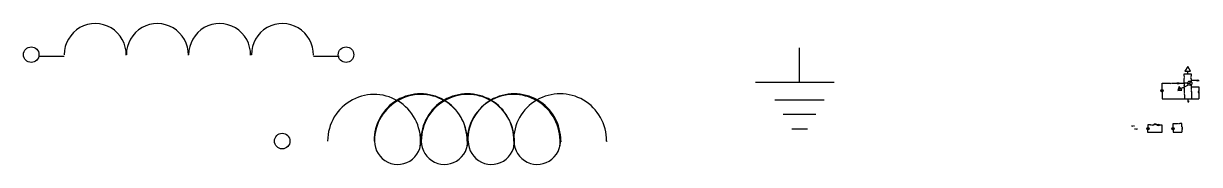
# Model space of a CAD drawing. Header units: inches. Extents: x 68 to 423, y 13 to 36.
# Drawn here: x 67.6 to 219.4, y 12.6 to 30.7 of the extents above; entities outside this region: 1.
import ezdxf

# ---------------------------------------------------------------- set-up
doc = ezdxf.new("R2010")
doc.units = ezdxf.units.IN
doc.header["$MEASUREMENT"] = 0

# ---------------------------------------------------------------- blocks, each defined once
blk = doc.blocks.new('Resistor')
at = {"color": 7}
blk.add_lwpolyline([(0, 0), (0.05, 0), (0.075, 0.025), (0.125, -0.025), (0.175, 0.025), (0.225, -0.025), (0.275, 0.025), (0.325, -0.025), (0.35, 0), (0.4, 0)], dxfattribs=at)
blk = doc.blocks.new('Generator - AC')
at = {"color": 7}
for p, q in [((0, 0), (0.05, 0)), ((0.35, 0), (0.4, 0))]:
    blk.add_line(p, q, dxfattribs=at)
blk.add_circle((0.2, 0), 0.15, dxfattribs=at)
for centre, start, end in [((0.15, 0), 0, 180), ((0.25, 0), 180, 0)]:
    blk.add_arc(centre, 0.05, start, end, dxfattribs=at)
blk = doc.blocks.new('Inductor')
at = {"color": 7}
for p, q in [((0, 0), (0.05, 0)), ((0.35, 0), (0.4, 0))]:
    blk.add_line(p, q, dxfattribs=at)
for centre in [(0.1, 0.0375), (0.2, 0.0375), (0.3, 0.0375)]:
    blk.add_arc(centre, 0.0625, 323.1301, 216.8699, dxfattribs=at)
blk = doc.blocks.new('Capacitor')
at = {"color": 7}
for p, q in [((0.15, 0), (0, 0)), ((0.15, -0.1), (0.15, 0.1)), ((0.225, 0), (0.4, 0))]:
    blk.add_line(p, q, dxfattribs=at)
blk.add_arc((0.4375, 0), 0.2125, 151.9275, 208.0725, dxfattribs=at)
blk = doc.blocks.new('Transistor - PNP')
at = {"color": 7}
for p, q in [((0, 0), (0.200001, 0)), ((0.200001, 0.2), (0.200001, -0.199999)), ((0.271557, 0.149194), (0.200001, 0.075)), ((0.200001, 0.075), (0.298053, 0.106791)), ((0.284805, 0.127992), (0.271557, 0.149194)), ((0.284805, 0.127992), (0.4024, 0.199023)), ((0.298053, 0.106791), (0.284805, 0.127992)), ((0.200001, -0.074999), (0.400001, -0.199999))]:
    blk.add_line(p, q, dxfattribs=at)
blk.add_solid([(0.200001, 0.075), (0.298053, 0.106791), (0.271557, 0.149194)], dxfattribs=at)
blk = doc.blocks.new('Ground')
at = {"color": 7}
for p, q in [((-0.1, 0), (0.1, 0)), ((0.075, -0.05), (-0.075, -0.05)), ((-0.05, -0.1), (0.05, -0.1))]:
    blk.add_line(p, q, dxfattribs=at)

msp = doc.modelspace()

# ---------------------------------------------------------------- linework, layer by layer
for p, q in [((422.88, 35.6), (423.24, 35.6)), ((167.75, 23.15), (167.75, 27.62)), ((69.58, 26.55), (72.85, 26.55)), ((80.87, 26.73), (80.85, 26.73)), ((88.9, 26.73), (88.87, 26.73)), ((97.01, 26.73), (96.9, 26.73)), ((105.04, 26.55), (108.31, 26.55)), ((217.84, 24.26), (217.84, 24.59)), ((171.05, 23.15), (162.08, 23.15)), ((172.23, 23.15), (163.27, 23.15)), ((214.54, 22.29), (214.54, 23.05)), ((214.54, 23.05), (215.48, 23.05)), ((215.88, 23.05), (216.42, 23.05)), ((216.82, 23.05), (217.4, 23.05)), ((216.95, 22.38), (217.85, 22.83)), ((217.4, 24.01), (217.4, 24.26)), ((217.4, 24.26), (218.29, 24.26)), ((217.4, 23.05), (217.4, 23.64)), ((217.4, 23.05), (217.4, 22.76)), ((217.82, 23.05), (217.4, 23.05)), ((218.27, 23.61), (218.27, 23.25)), ((218.93, 23.41), (218.27, 23.41)), ((218.29, 24.26), (218.29, 24.02)), ((218.3, 22.85), (218.3, 22.37)), ((214.54, 21.89), (214.54, 21.07)), ((216.95, 22.38), (216.55, 22.12)), ((217.41, 21.96), (217.41, 22.36)), ((217.41, 21.56), (217.41, 21.07)), ((218.3, 22.61), (219.26, 22.61)), ((218.32, 21.98), (218.32, 21.07)), ((219.26, 22.61), (219.26, 22.09)), ((219.26, 21.69), (219.26, 21.07)), ((170.93, 20.9), (164.57, 20.9)), ((214.54, 21.07), (219.26, 21.07)), ((217.92, 20.77), (217.9, 21.07)), ((169.87, 19.05), (165.64, 19.05)), ((168.77, 17.15), (166.74, 17.15)), ((213.05, 17.7), (212.7, 17.7)), ((212.7, 17.7), (212.7, 17.36)), ((212.7, 16.71), (212.7, 17.08)), ((214.51, 16.71), (212.7, 16.71)), ((214.25, 17.7), (214.51, 17.7)), ((214.51, 17.7), (214.51, 16.71)), ((214.51, 16.71), (214.51, 16.71)), ((215.95, 17.38), (215.95, 17.86)), ((215.95, 17.86), (216.43, 17.86)), ((215.95, 17.08), (215.95, 16.75)), ((215.95, 16.75), (217.1, 16.75)), ((217.09, 17.86), (216.83, 17.86)), ((216.83, 17.86), (216.83, 17.86)), ((217.09, 17.46), (217.09, 17.86)), ((217.09, 17.06), (217.09, 16.75)), ((112.84, 15.62), (112.89, 15.62)), ((118.84, 15.62), (118.89, 15.62)), ((118.89, 15.62), (118.93, 15.62)), ((124.84, 15.62), (124.93, 15.62)), ((124.89, 15.62), (124.93, 15.62)), ((124.93, 15.62), (124.98, 15.62)), ((130.84, 15.62), (130.89, 15.62)), ((130.89, 15.62), (130.98, 15.62)), ((130.93, 15.62), (130.98, 15.62)), ((136.84, 15.62), (136.89, 15.62)), ((136.93, 15.62), (137.02, 15.62)), ((142.84, 15.62), (142.93, 15.62))]:
    msp.add_line(p, q)
for points in [[(217.84, 25.23), (217.48, 24.6), (218.2, 24.6)], [(216.55, 22.12), (217.09, 22.18), (216.76, 22.62)]]:
    msp.add_lwpolyline(points, close=True)
for centre, radius in [((68.59, 26.73), 1), ((109.22, 26.73), 1), ((218.1, 23.05), 0.283), ((100.98, 15.62), 1)]:
    msp.add_circle(centre, radius)
for centre, radius, start, end in [((76.85, 26.73), 4, 358.9702, 180), ((84.87, 26.73), 4, 358.9702, 180), ((92.9, 26.73), 4, 358.9702, 180), ((101.01, 26.73), 4, 358.9702, 180), ((112.84, 15.62), 6, 353.1231, 180), ((118.84, 15.7), 6, 359.2755, 180.7245), ((118.89, 15.62), 6, 353.1231, 180), ((124.89, 15.7), 6, 359.2755, 180.7245), ((124.93, 15.62), 6, 353.1231, 180), ((130.84, 15.62), 6, 353.1231, 180), ((130.93, 15.7), 6, 359.2755, 180.7245), ((136.84, 15.7), 6, 359.2755, 180.7245), ((115.89, 15.62), 3, 180, 13.8554), ((121.93, 15.62), 3, 180, 13.8554), ((127.98, 15.62), 3, 180, 13.8554), ((133.89, 15.62), 3, 180, 13.8554)]:
    msp.add_arc(centre, radius, start, end)

# ---------------------------------------------------------------- block references
for name, p in [('Resistor', (215.48, 23.05)), ('Capacitor', (216.42, 23.05)), ('Transistor - PNP', (217.9, 23.05)), ('Capacitor', (218.93, 23.41)), ('Ground', (217.92, 20.77)), ('Resistor', (210.57, 17.56)), ('Resistor', (210.98, 17.18)), ('Generator - AC', (212.51, 17.23)), ('Resistor', (213.05, 17.7)), ('Inductor', (213.45, 17.7)), ('Capacitor', (213.85, 17.7)), ('Generator - AC', (215.74, 17.23)), ('Resistor', (216.43, 17.86))]:
    msp.add_blockref(name, p)
for name, p, rotation in [('Resistor', (217.4, 23.61), 90), ('Resistor', (218.27, 23.61), 90), ('Generator - AC', (214.54, 21.89), 90), ('Resistor', (217.4, 22.36), 90), ('Resistor', (217.41, 21.56), 90), ('Resistor', (218.32, 21.98), 90), ('Capacitor', (219.26, 22.09), 270), ('Inductor', (217.09, 17.46), 270)]:
    msp.add_blockref(name, p, dxfattribs=dict(rotation=rotation))

doc.saveas('drawing.dxf')
